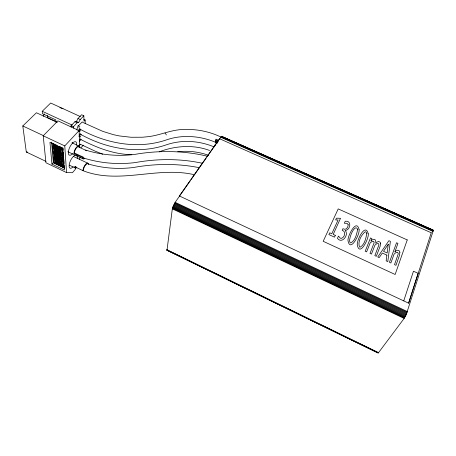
<?xml version="1.0" encoding="UTF-8"?>
<svg xmlns="http://www.w3.org/2000/svg" width="456" height="456" viewBox="0 0 456 456"><rect width="100%" height="100%" fill="white"/><g stroke="black" fill="none" stroke-linecap="round" stroke-linejoin="round"><path stroke-width="0.68" d="M76.705 129.903L77.771 126.574L82.257 121.82M56.105 147.1L56.196 148.656M56.47 151.654L56.561 153.153M58.453 151.392L56.743 152.777L57.41 154.544L56.652 154.111A1.773 0.929 41 0 1 55.729 152.669A1.773 0.929 41 0 1 56.476 152.008L57.359 151.267M57.587 153.056L59.052 153.222A1.773 0.929 40.9 0 1 59.964 154.669A1.773 0.929 40.9 0 1 59.212 155.325L57.541 153.775L58.157 152.481L58.271 153.934L57.895 153.056L58.157 152.481M59.662 154.499L58.585 153.604L58.22 152.481L57.502 153.25M217.09 143.036L215.38 142.221L216.013 139.148L218.51 140.328M190.243 180.798L175.161 202.339L172.881 207.018L172.203 209.806L166.987 250.287L378.052 352.978L378.548 352.63L404.141 318.419L406.245 314.526L433.012 231.38L433.109 230.046L221.878 136.441L221.063 136.925L218.869 139.969M214.69 146.365L215.357 144.102M44.426 113.949L43.229 116.314M80.324 136.737L80.416 136.39M408.553 303.143L418.112 273.332L413.467 271.206L403.737 300.892M75.895 167.722L75.097 169.666L72.407 172.704L66.536 172.579L45.948 162.752L43.206 135.802L57.918 120.84L79.076 130.604L79.754 147.499M79.355 159.298L80.153 157.354M57.285 152.047L57.154 152.338L57.308 150.679L56.145 150.714M80.341 130.781L80.547 130.382M71.142 127.161L71.068 125.77L74.909 121.746L76.426 121.427L77.999 118.514L81.584 114.752L83.83 115.778L84.001 121.205L85.129 120.002L83.87 119.426M73.416 128.21L73.348 126.819L77.178 122.789L78.683 122.464L80.256 119.546L83.83 115.778M191.058 179.63L206.192 158.05M207.007 156.881L218.048 141.132M76.83 167.512A4.851 1.898 -64 0 1 74.653 166.702L82.992 170.658L83.528 170.037A3.899 1.471 -64 0 1 84.542 166.565A3.899 1.471 -64 0 1 86.708 164.086M79.566 147.408A4.965 1.989 -64.4 0 0 76.619 147.088A4.965 1.989 -64.4 0 0 73.986 153.547L82.519 157.559L82.992 157.024A4.127 1.596 -64.5 0 0 84.223 158.135M60.865 147.037L62.347 167.301L63.378 167.791L63.68 167.455A0.627 0.456 -2.4 0 1 64.079 167.255M73.986 153.547L74.465 153.022L82.992 157.024M62.347 167.301L62.546 165.568M80.906 147.841L83.283 145.219M79.469 145.373L80.336 144.427M56.253 161.612L57.228 161.293L56.561 161.281L55.849 162.051L55.911 162.798L58.579 162.86L61.44 165.425L62.147 164.656M60.101 163.972L60.277 166.315L61.309 166.805L61.48 164.627M61.44 165.425L61.389 164.679L59.377 162.883L61.258 162.929L61.965 162.154L61.292 162.136M59.998 162.638L61.07 163.601L61.378 163.265L61.435 164.012M57.98 162.399L58.214 165.328L59.246 165.824L59.388 163.447M61.389 164.679L62.09 163.909L60.659 162.627M79.31 141.394L81.054 139.496M59.73 159.138L59.924 161.698L61.235 161.384L61.087 159.344M58.214 165.328L58.516 164.998L57.484 164.508L57.336 162.661M61.258 162.929L61.201 162.176L61.908 161.401L61.235 161.384M57.484 164.508L57.182 164.838L55.427 163.527L53.757 143.885M55.991 154.356L55.267 155.125L55.546 158.437L56.242 158.768L56.134 157.451L61.018 159.765L60.973 159.104L61.685 158.335L59.628 157.839L59.485 156.009M56.042 159.098L56.766 159.742L57.074 159.412L56.954 157.998L55.638 159.537L58.516 162.114L59.229 161.338L58.989 158.283M61.018 159.765L61.731 158.99M58.579 162.86L58.978 162.421L59.246 165.824M79.264 140.254L80.575 138.829M55.911 162.798L56.316 162.359M58.681 158.614L58.921 161.675L57.844 160.711L57.997 158.454M52.315 143.019L54.093 163.368L55.119 163.858L55.427 163.527M79.053 135.073L80.376 133.648M57.388 155.017L57.53 156.847L58.579 157.343L58.744 155.177M59.958 155.524L60.773 155.143L61.036 158.66M79.099 136.23L80.86 134.332M54.093 163.368L54.401 163.037L53.369 162.547L51.568 142.186M59.628 157.839L59.844 156.288M55.546 158.437L55.951 158.004M57.53 156.847L57.844 156.511M58.944 155.268L59.354 154.829L59.223 153.142M51.95 164.08L49.96 142.318L62.848 148.377L64.353 169.991L51.95 164.08L53.369 162.547M56.077 156.79L55.968 155.456L56.686 154.687L56.795 156.02L56.077 156.79L60.973 159.104M57.541 153.775L58.265 152.999M60.129 147.955L60.494 148.394A2.633 1.397 41.2 0 1 60.659 150.577L60.585 152.635C60.391 153.358 58.699 152.025 59.497 151.711L58.157 151.398M78.443 131.453L80.661 129.076M56.875 152.486L57.826 152.161L58.847 152.515L59.565 151.74M57.673 154.071L58.391 153.301M58.767 153.016L59.177 152.578M57.861 154.373L58.585 153.604L58.505 152.629M58.111 154.669L58.83 153.894M58.402 154.937L59.12 154.168M59.559 149.631A1.784 0.946 41.2 0 0 58.818 148.753L56.111 147.442A1.784 0.946 41.2 0 0 55.358 148.12A1.784 0.946 41.2 0 0 56.287 149.585L58.984 150.885A1.784 0.946 41.2 0 0 59.685 149.933L59.97 149.192M56.743 152.777L57.519 151.842M57.433 152.173L57.844 151.734M58.716 150.833L59.394 150.446A1.784 0.946 41.2 0 0 59.884 150.36M57.826 152.161L58.55 151.386M77.947 130.747L79.726 128.843M56.704 146.501L57.017 146.165L56.213 146.906A2.639 1.391 41.2 0 0 54.652 147.812A2.639 1.391 41.2 0 0 56.493 150.32L58.756 151.386L59.166 150.947M58.277 152.247L59.001 151.477M57.484 153.495L58.203 152.726M60.021 151.027L60.437 150.657M66.536 172.579L64.775 145.914L79.076 130.604M56.27 147.476L56.681 147.037L56.983 149.351L57.992 149.842L58.174 147.801M58.75 146.353C58.345 147.128 59.673 148.844 60.249 148.103L60.152 146.781M56.567 149.79L57.296 149.021L57.011 148.81A1.784 0.946 41.3 0 1 56.151 147.63M58.756 151.386A2.639 1.397 41.2 0 0 60.329 150.486A2.639 1.397 41.2 0 0 58.493 147.978L59.149 147.168L56.629 146.467L56.55 145.042M55.467 151.54A2.611 1.374 41 0 1 55.831 151.044L56.356 150.64M55.09 147.014A2.633 1.391 41.2 0 1 55.455 146.507L55.985 146.097L55.883 144.774M55.957 122.259L55.769 119.854L42.476 113.715L42.237 111.275L50.69 103.022L80.381 116.588M45.976 161.384L26.3 152.008L22.8 125.964L36.423 112.763L57.285 122.407M58.847 152.515A2.611 1.374 40.9 0 1 60.665 154.994A2.611 1.374 40.9 0 1 59.103 155.872L56.857 154.812A2.616 1.374 41 0 1 55.033 152.332A2.616 1.374 41 0 1 56.584 151.449L57.028 151.027M167.523 250.179L166.987 250.287M55.774 146.176L56.949 146.131M159.224 151.848C175.514 145.549 193.925 144.569 209.612 150.48M177.692 151.757C188.174 150.537 198.52 151.74 208.443 155.245M79.452 128.831C105.621 143.532 137.701 149.773 166.622 139.838C182.423 134.349 200.475 135.939 215.38 142.221M60.272 155.188L60.99 155.074A2.611 1.374 41 0 0 60.83 152.925L60.466 152.486M131.869 154.681C113.533 154.407 96.222 147.448 80.153 139.177M55.849 162.051L57.718 162.091L55.7 160.29L55.638 159.537M58.516 162.114L61.201 162.176M26.3 152.008L27.668 152.116M193.823 174.614C157.098 166.178 119.347 184.674 83.277 170.8M202.059 163.191C180.103 158.511 157.303 158.585 135.244 162.575C117.933 164.73 100.143 163.22 83.488 157.981M199.318 167.711C177.658 163.322 155.222 163.567 133.517 167.494C118.041 169.45 102.133 168.213 87.204 163.647M59.354 154.829L59.622 154.886A1.767 0.929 40.9 0 0 59.89 154.88M59.878 107.764L60.466 107.884M207.503 156.231C183.54 150.52 158.46 150.229 134.235 154.487C117.916 156.465 101.169 154.989 85.483 150.035M61.07 108.043L62.974 108.693M102.748 154.185L94.905 151.05L80.102 144.153M214.132 146.889C199.033 140.693 182.069 139.451 166.377 144.814C137.718 154.778 105.872 148.593 79.948 133.961M221.724 136.435L433.177 230.149M221.53 136.515L433.2 230.337M224.722 138.088L226.672 138.955M229.921 140.397L231.87 141.257M237.069 143.566L239.018 144.427M242.267 145.869L244.216 146.735M245.516 147.311L246.816 147.886M249.415 149.038L251.364 149.899M254.613 151.341L256.563 152.207M257.862 152.783L259.162 153.358M261.761 154.51L263.71 155.376M274.107 159.982L276.057 160.848M286.453 165.454L288.403 166.32M292.952 168.338L295.551 169.489M298.8 170.932L300.749 171.792M302.049 172.368L303.348 172.944M305.298 173.81L306.597 174.386M317.644 179.282L320.243 180.433M328.69 184.178L332.589 185.905M341.037 189.65L344.935 191.383M349.484 193.395L350.784 193.971M353.383 195.128L355.332 195.989M361.83 198.873L363.13 199.449M365.729 200.6L367.678 201.461M374.176 204.345L376.776 205.496M378.075 206.072L380.025 206.938M385.223 209.241L387.172 210.102M390.421 211.544L392.371 212.41M397.569 214.713L399.519 215.58M402.768 217.016L404.717 217.882M406.017 218.458L407.316 219.034M409.915 220.185L411.865 221.052M415.114 222.494L417.063 223.355M418.363 223.93L419.662 224.506M422.262 225.657L424.211 226.524M221.314 136.68L433.183 230.611M221.063 136.925L433.12 230.958M220.79 137.245L433.012 231.38M77.999 118.514L80.256 119.546M82.604 122.316L102.862 131.396L113.544 134.708L119.404 135.934L130.997 137.262L142.585 137.222L148.257 136.669C160.301 135.267 171.502 129.572 183.757 129.47C196.599 128.962 209.606 131.499 221.177 137.148M76.426 121.427L78.683 122.464M74.909 121.746L77.178 122.789M77.999 125.696L79.851 126.551M42.237 111.275L72.282 125.126M71.068 125.77L73.348 126.819M78.78 131.26L80.068 131.852M56.242 121.592L47.492 117.551L47.299 115.431M79.971 134.372L81.248 134.959M79.025 136.447L80.302 137.034M72.002 142.802L79.127 146.125M80.17 147.693L86.828 150.799M22.8 125.964L43.377 135.614M43.206 135.802L64.775 145.914M215.477 140.779L217.968 141.953M67.876 151.723L82.952 158.808M175.161 202.339L407.442 311.585M56.213 146.906L58.493 147.978M174.79 202.937L407.185 312.286M174.431 203.575L406.894 313.021M73.325 156.391L87.974 163.288M174.078 204.248L406.581 313.774M173.742 204.944L406.245 314.526M215.705 139.998L218.19 141.172M173.422 205.645L405.897 315.273M173.137 206.34L405.538 315.997M172.881 207.018L405.173 316.681M172.664 207.668L404.82 317.325M172.488 208.278L404.472 317.906M172.357 208.842L404.141 318.419M55.678 154.692L56.379 155.023L56.293 154.003M55.267 155.125L55.968 155.456M56.795 156.02L59.935 157.502M215.34 141.44L217.238 142.335M215.306 141.93L217.523 142.979M69.38 165.18L75.103 167.893M59.548 165.488L60.58 165.978M61.617 166.474L62.649 166.964M64.718 167.95L63.68 167.455L62.301 147.898M59.126 150.394L58.921 148.645M166.816 249.649L378.548 352.63M166.828 249.939L378.349 352.836M166.885 250.156L378.178 352.955M221.878 136.441L222.123 136.937M56.35 158.768L58.151 160.375M57.074 147.282L57.222 148.439M53.38 143.52L55.119 163.858M52.999 146.895L53.118 148.303M53.426 151.808L53.608 153.917M53.911 157.423L54.036 158.825M54.446 144.022L55.387 155.234M55.507 156.636L56.151 164.348M54.823 144.387L54.942 145.789M55.29 149.995L55.41 151.398M56.168 160.512L56.339 162.615M56.584 151.449L56.635 152.036M55.564 145.105L55.672 146.433M55.934 149.648L56.042 150.97M56.647 158.335L56.766 159.742M56.977 162.376L57.182 164.838M57.587 157.508L57.844 160.711M57.678 145.852L57.769 147.003M57.855 148.137L57.992 149.842M58.037 150.417L58.14 151.723M58.436 155.513L58.579 157.343M59.098 150.913L59.183 152.042M59.787 146.456L59.935 148.434M60.129 150.987L60.277 152.965M60.466 155.479L60.676 158.335M60.779 159.68L60.933 161.72M60.984 162.473L61.07 163.601M61.172 164.964L61.309 166.805M61.229 147.396L61.332 148.793M61.634 152.988L61.788 155.086M62.09 159.275L62.244 161.373M61.936 147.539L63.378 167.791M63.008 148.04L63.156 150.138M63.298 152.23L63.589 156.419M63.783 159.212L64.074 163.396M64.222 165.494L64.416 168.281M60.585 152.635L60.631 153.615M85.129 120.002L85.232 123.485M79.013 127.298L79.025 127.988M76.357 167.192A4.007 1.567 -64 0 1 75.24 166.748M74.573 153.638A4.115 1.653 -64.4 0 1 76.078 148.388A4.115 1.653 -64.4 0 1 78.996 147.305M165.083 133.141A3.568 1.277 72.9 0 1 166.315 134.93M84.679 158.471A4.976 1.927 -64.5 0 1 82.519 157.559M82.992 170.658A4.868 1.835 -64 0 1 85.585 164.348A4.868 1.835 -64 0 1 88.379 164.485M57.37 153.341A1.767 0.929 41 0 1 56.51 152.173M72.572 153.769A7.433 3.032 -64.4 0 1 68.309 152.435A7.433 3.032 -64.4 0 1 73.011 142.665A7.433 3.032 -64.4 0 1 76.676 145.23M59.839 148.251A1.784 0.946 41.2 0 1 60.089 148.548M76.403 167.084A3.887 1.522 -64 0 1 75.308 166.674M76.682 155.314A7.267 2.896 -63.9 0 1 77.252 158.54M73.154 166.845A7.267 2.896 -63.9 0 1 69.227 164.565A7.267 2.896 -63.9 0 1 75.097 155.177M72.55 142.283A7.421 3.084 -64.4 0 1 72.487 143.275M399.883 252.202L399.439 255.463L395.956 265.318L394.508 264.651L398.116 254.288L398.225 253.348L397.603 252.322L396.064 252.476L394.07 254.135L390.872 262.987L389.424 262.325L396.538 242.752L397.951 243.39L394.873 251.911L395.911 250.954L397.797 250.173L399.467 251.051L399.883 252.202M348.162 224.62C348.23 226.615 347.022 229.248 344.736 229.282L342.889 228.712L342.188 230.286C346.372 231.414 344.753 237.451 341.373 238.38L340.353 238.214L338.432 236.111L337.434 238.334C341.88 244.445 349.29 234.88 345.215 230.48C350.561 230.115 352.009 220.197 345.22 221.251L344.331 223.252L347.039 223.315L348.162 224.62M366.801 233.489C365.923 238.209 364.686 244.615 360.2 247.158L359.624 247.038C357.304 242.37 361.317 234.578 365.336 231.733L366.362 232.195L366.801 233.489M380.6 243.361L380.059 246.502L376.297 256.306L374.855 255.645L378.805 245.208L378.879 244.41L378.309 243.487L376.93 243.635L374.974 245.083L371.452 254.089L370.015 253.428L374.028 243.031L374.102 242.227L373.521 241.298L372.159 241.452L370.186 242.905L366.613 251.872L365.188 251.216L370.511 237.935L371.914 238.573L370.933 241.036C371.948 239.833 373.966 238.534 375.317 239.976L375.841 241.84L375.71 243.202L376.724 242.233L378.565 241.435L380.213 242.278L380.6 243.361M357.658 229.351C356.723 234.048 355.401 240.403 350.903 242.9L350.328 242.78C347.284 240.631 354.905 222.534 357.658 229.351M368.237 233.825C369.263 238.078 359.642 257.429 357.287 244.98C356.467 240.603 365.444 222.135 368.237 233.825M359.089 229.681C360.058 233.905 350.236 253.091 348.013 240.734C347.187 236.647 356.643 217.734 359.089 229.681M388.255 244.302L387.155 252.972L383.496 251.307L388.255 244.302M386.876 255.121L386.147 260.821L387.811 261.584L390.382 241.361L388.894 240.688L377.767 256.984L379.192 257.634L382.322 253.04L386.876 255.121M431.239 232.765L408.656 303.194L179.373 195.966L219.524 138.721L431.239 232.765M407.242 239.924L395.141 274.478L323.184 241.298L338.198 208.899L407.242 239.924M335.302 235.364L334.499 237.148L328.89 234.578L329.711 232.805L331.803 233.763L338.084 220.003L335.633 219.923L336.437 218.173L340.512 218.304L333.205 234.401L335.302 235.364"/></g></svg>
